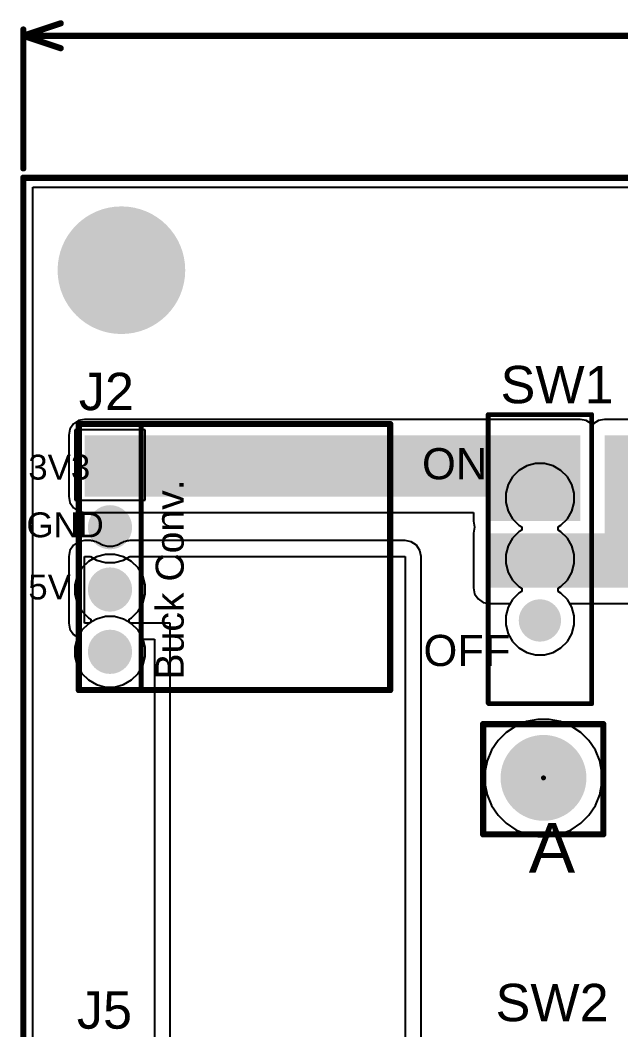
# Model space of a CAD drawing. Header units: millimetres. Extents: x 0 to 97, y 0 to 137.
# Drawn here: x -0.13 to 24.36, y 95.26 to 136.42 of the extents above; entities that cross this region are included whole.
import ezdxf

# ---------------------------------------------------------------- set-up
doc = ezdxf.new("R2010")
doc.units = ezdxf.units.MM
for name, color, linetype in [('BottomLayer', 5, 'Continuous'), ('BottomSolder', 6, 'Continuous'), ('Mechanical1', 6, 'Continuous'), ('Mechanical2', 216, 'Continuous'), ('MultiLayer', 9, 'Continuous'), ('PadHoleLayer', 156, 'Continuous'), ('TopLayer', 1, 'Continuous'), ('TopOverlay', 2, 'Continuous'), ('TopSolder', 216, 'Continuous')]:
    doc.layers.add(name, color=color, linetype=linetype)
doc.styles.add('Arial', font='', dxfattribs={"height": 0.2})
doc.styles.get('Arial').set_extended_font_data('Arial')

# ---------------------------------------------------------------- blocks, each defined once
blk = doc.blocks.new('HDR1X4_F______1')
at = {"layer": 'BottomLayer'}
blk.add_hatch(color=5, dxfattribs=at).paths.add_polyline_path([(-4.61, 0.8), (-3.01, 0.8), (-3.01, -0.8), (-4.61, -0.8)])
h = blk.add_hatch(color=5, dxfattribs=at)
edge = h.paths.add_edge_path()
edge.add_arc((-1.27, 0), 0.8, 0, 360)
h = blk.add_hatch(color=5, dxfattribs=at)
edge = h.paths.add_edge_path()
edge.add_arc((1.27, 0), 0.8, 0, 360)
h = blk.add_hatch(color=5, dxfattribs=at)
edge = h.paths.add_edge_path()
edge.add_arc((3.81, 0), 0.8, 0, 360)
at = {"layer": 'BottomSolder'}
blk.add_hatch(color=6, dxfattribs=at).paths.add_polyline_path([(-4.712, 0.902), (-2.908, 0.902), (-2.908, -0.902), (-4.712, -0.902)])
h = blk.add_hatch(color=6, dxfattribs=at)
edge = h.paths.add_edge_path()
edge.add_arc((-1.27, 0), 0.902, 0, 360)
h = blk.add_hatch(color=6, dxfattribs=at)
edge = h.paths.add_edge_path()
edge.add_arc((1.27, 0), 0.902, 0, 360)
h = blk.add_hatch(color=6, dxfattribs=at)
edge = h.paths.add_edge_path()
edge.add_arc((3.81, 0), 0.902, 0, 360)
at = {"layer": 'MultiLayer'}
blk.add_hatch(color=9, dxfattribs=at).paths.add_polyline_path([(-4.61, 0.8), (-3.01, 0.8), (-3.01, -0.8), (-4.61, -0.8)])
h = blk.add_hatch(color=9, dxfattribs=at)
edge = h.paths.add_edge_path()
edge.add_arc((-1.27, 0), 0.8, 0, 360)
h = blk.add_hatch(color=9, dxfattribs=at)
edge = h.paths.add_edge_path()
edge.add_arc((1.27, 0), 0.8, 0, 360)
h = blk.add_hatch(color=9, dxfattribs=at)
edge = h.paths.add_edge_path()
edge.add_arc((3.81, 0), 0.8, 0, 360)
at = {"layer": 'PadHoleLayer'}
h = blk.add_hatch(color=156, dxfattribs=at)
edge = h.paths.add_edge_path()
edge.add_arc((-3.81, 0), 0.475, 0, 360)
h = blk.add_hatch(color=156, dxfattribs=at)
edge = h.paths.add_edge_path()
edge.add_arc((-1.27, 0), 0.475, 0, 360)
h = blk.add_hatch(color=156, dxfattribs=at)
edge = h.paths.add_edge_path()
edge.add_arc((1.27, 0), 0.475, 0, 360)
h = blk.add_hatch(color=156, dxfattribs=at)
edge = h.paths.add_edge_path()
edge.add_arc((3.81, 0), 0.475, 0, 360)
at = {"layer": 'TopLayer'}
blk.add_hatch(color=1, dxfattribs=at).paths.add_polyline_path([(-4.61, 0.8), (-3.01, 0.8), (-3.01, -0.8), (-4.61, -0.8)])
h = blk.add_hatch(color=1, dxfattribs=at)
edge = h.paths.add_edge_path()
edge.add_arc((-1.27, 0), 0.8, 0, 360)
h = blk.add_hatch(color=1, dxfattribs=at)
edge = h.paths.add_edge_path()
edge.add_arc((1.27, 0), 0.8, 0, 360)
h = blk.add_hatch(color=1, dxfattribs=at)
edge = h.paths.add_edge_path()
edge.add_arc((3.81, 0), 0.8, 0, 360)
at = {"layer": 'TopSolder'}
blk.add_hatch(color=216, dxfattribs=at).paths.add_polyline_path([(-4.712, 0.902), (-2.908, 0.902), (-2.908, -0.902), (-4.712, -0.902)])
h = blk.add_hatch(color=216, dxfattribs=at)
edge = h.paths.add_edge_path()
edge.add_arc((-1.27, 0), 0.902, 0, 360)
h = blk.add_hatch(color=216, dxfattribs=at)
edge = h.paths.add_edge_path()
edge.add_arc((1.27, 0), 0.902, 0, 360)
h = blk.add_hatch(color=216, dxfattribs=at)
edge = h.paths.add_edge_path()
edge.add_arc((3.81, 0), 0.902, 0, 360)
at = {"layer": 'TopOverlay', "const_width": 0.2}
for points in [[(-5.486, -1.27), (-5.486, 1.27)], [(5.359, 1.27), (-5.486, 1.27)], [(5.359, -1.27), (5.359, 1.27)], [(5.359, -1.27), (-5.486, -1.27)]]:
    blk.add_lwpolyline(points, dxfattribs=at)
at = {"layer": 'TopOverlay', "const_width": 0.1}
for points in [[(-5.536, 1.27, 1), (-5.436, 1.27, 1)], [(-5.536, 1.27, 1), (-5.436, 1.27, 1)], [(5.309, 1.27, 1), (5.409, 1.27, 1)], [(5.309, 1.27, 1), (5.409, 1.27, 1)], [(-5.536, -1.27, 1), (-5.436, -1.27, 1)], [(-5.536, -1.27, 1), (-5.436, -1.27, 1)], [(5.309, -1.27, 1), (5.409, -1.27, 1)], [(5.309, -1.27, 1), (5.409, -1.27, 1)]]:
    blk.add_lwpolyline(points, format="xyb", close=True, dxfattribs=at)
blk = doc.blocks.new('EG1218_5')
at = {"layer": 'BottomLayer'}
h = blk.add_hatch(color=5, dxfattribs=at)
edge = h.paths.add_edge_path()
edge.add_arc((-2.5, 0), 0.762, 0, 360)
h = blk.add_hatch(color=5, dxfattribs=at)
edge = h.paths.add_edge_path()
edge.add_arc((0, 0), 0.762, 0, 360)
h = blk.add_hatch(color=5, dxfattribs=at)
edge = h.paths.add_edge_path()
edge.add_arc((2.5, 0), 0.762, 0, 360)
at = {"layer": 'BottomSolder'}
h = blk.add_hatch(color=6, dxfattribs=at)
edge = h.paths.add_edge_path()
edge.add_arc((-2.5, 0), 0.864, 0, 360)
h = blk.add_hatch(color=6, dxfattribs=at)
edge = h.paths.add_edge_path()
edge.add_arc((0, 0), 0.864, 0, 360)
h = blk.add_hatch(color=6, dxfattribs=at)
edge = h.paths.add_edge_path()
edge.add_arc((2.5, 0), 0.864, 0, 360)
at = {"layer": 'MultiLayer'}
h = blk.add_hatch(color=9, dxfattribs=at)
edge = h.paths.add_edge_path()
edge.add_arc((-2.5, 0), 0.762, 0, 360)
h = blk.add_hatch(color=9, dxfattribs=at)
edge = h.paths.add_edge_path()
edge.add_arc((0, 0), 0.762, 0, 360)
h = blk.add_hatch(color=9, dxfattribs=at)
edge = h.paths.add_edge_path()
edge.add_arc((2.5, 0), 0.762, 0, 360)
at = {"layer": 'PadHoleLayer'}
h = blk.add_hatch(color=156, dxfattribs=at)
edge = h.paths.add_edge_path()
edge.add_arc((-2.5, 0), 0.45, 0, 360)
h = blk.add_hatch(color=156, dxfattribs=at)
edge = h.paths.add_edge_path()
edge.add_arc((0, 0), 0.45, 0, 360)
h = blk.add_hatch(color=156, dxfattribs=at)
edge = h.paths.add_edge_path()
edge.add_arc((2.5, 0), 0.45, 0, 360)
at = {"layer": 'TopLayer'}
h = blk.add_hatch(color=1, dxfattribs=at)
edge = h.paths.add_edge_path()
edge.add_arc((-2.5, 0), 0.762, 0, 360)
h = blk.add_hatch(color=1, dxfattribs=at)
edge = h.paths.add_edge_path()
edge.add_arc((0, 0), 0.762, 0, 360)
h = blk.add_hatch(color=1, dxfattribs=at)
edge = h.paths.add_edge_path()
edge.add_arc((2.5, 0), 0.762, 0, 360)
at = {"layer": 'TopSolder'}
h = blk.add_hatch(color=216, dxfattribs=at)
edge = h.paths.add_edge_path()
edge.add_arc((-2.5, 0), 0.864, 0, 360)
h = blk.add_hatch(color=216, dxfattribs=at)
edge = h.paths.add_edge_path()
edge.add_arc((0, 0), 0.864, 0, 360)
h = blk.add_hatch(color=216, dxfattribs=at)
edge = h.paths.add_edge_path()
edge.add_arc((2.5, 0), 0.864, 0, 360)
at = {"layer": 'TopOverlay', "const_width": 0.2}
for points in [[(-5.893, -2.108), (-5.893, 2.108)], [(5.867, 2.108), (-5.893, 2.108)], [(5.893, -2.083), (5.893, 2.108)], [(5.867, -2.108), (-5.893, -2.108)], [(5.867, -2.108), (5.893, -2.083)]]:
    blk.add_lwpolyline(points, dxfattribs=at)
at = {"layer": 'TopOverlay', "const_width": 0.1}
for points in [[(-5.943, 2.108, 1), (-5.843, 2.108, 1)], [(-5.943, 2.108, 1), (-5.843, 2.108, 1)], [(5.817, 2.108, 1), (5.917, 2.108, 1)], [(5.843, 2.108, 1), (5.943, 2.108, 1)], [(-5.943, -2.108, 1), (-5.843, -2.108, 1)], [(-5.943, -2.108, 1), (-5.843, -2.108, 1)], [(5.817, -2.108, 1), (5.917, -2.108, 1)], [(5.817, -2.108, 1), (5.917, -2.108, 1)], [(5.843, -2.083, 1), (5.943, -2.083, 1)], [(5.843, -2.083, 1), (5.943, -2.083, 1)]]:
    blk.add_lwpolyline(points, format="xyb", close=True, dxfattribs=at)

msp = doc.modelspace()

# ---------------------------------------------------------------- hatches: boundary and pattern name
at = {"layer": 'BottomLayer'}
h = msp.add_hatch(color=5, dxfattribs=at)
edge = h.paths.add_edge_path()
edge.add_arc((4, 126.229), 2.5, 0, 360)
at = {"layer": 'BottomSolder'}
h = msp.add_hatch(color=6, dxfattribs=at)
edge = h.paths.add_edge_path()
edge.add_arc((4, 126.229), 2.602, 0, 360)
h = msp.add_hatch(color=6, dxfattribs=at)
edge = h.paths.add_edge_path()
edge.add_arc((21.209, 105.528), 0.102, 0, 360)
at = {"layer": 'MultiLayer'}
h = msp.add_hatch(color=9, dxfattribs=at)
edge = h.paths.add_edge_path()
edge.add_arc((4, 126.229), 2.5, 0, 360)
at = {"layer": 'PadHoleLayer'}
h = msp.add_hatch(color=156, dxfattribs=at)
edge = h.paths.add_edge_path()
edge.add_arc((4, 126.229), 1.5, 0, 360)
h = msp.add_hatch(color=156, dxfattribs=at)
edge = h.paths.add_edge_path()
edge.add_arc((21.209, 105.528), 1.75, 0, 360)
at = {"layer": 'TopLayer'}
h = msp.add_hatch(color=1, dxfattribs=at)
edge = h.paths.add_edge_path()
edge.add_arc((4, 126.229), 2.5, 0, 360)
for points in [[(2.5, 117), (22.5, 117), (22.5, 119.5), (2.5, 119.5)], [(19, 116), (22.708, 116), (22.708, 119.5), (19, 119.5)], [(23.698, 113.5), (71.898, 113.5), (71.898, 119.5), (23.698, 119.5)], [(19, 113.284), (71.898, 113.284), (71.898, 115.5), (19, 115.5)]]:
    msp.add_hatch(color=1, dxfattribs=at).paths.add_polyline_path(points)
at = {"layer": 'TopSolder'}
h = msp.add_hatch(color=216, dxfattribs=at)
edge = h.paths.add_edge_path()
edge.add_arc((4, 126.229), 2.602, 0, 360)
h = msp.add_hatch(color=216, dxfattribs=at)
edge = h.paths.add_edge_path()
edge.add_arc((21.209, 105.528), 0.102, 0, 360)

# ---------------------------------------------------------------- linework, layer by layer
at = {"layer": 'BottomLayer'}
for p, q in [((0.388, 0.388), (0.388, 129.612)), ((0.388, 129.612), (89.612, 129.612)), ((4.97, 119.723), (2.1, 119.723)), ((2.1, 119.723), (2.1, 116.853)), ((4.97, 116.853), (4.97, 119.723)), ((20.525, 118.249), (20.206, 118.065)), ((20.88, 118.344), (20.525, 118.249)), ((21.248, 118.344), (20.88, 118.344)), ((21.603, 118.249), (21.248, 118.344)), ((21.922, 118.065), (21.603, 118.249)), ((19.946, 117.805), (19.762, 117.486)), ((20.206, 118.065), (19.946, 117.805)), ((22.182, 117.805), (21.922, 118.065)), ((22.366, 117.486), (22.182, 117.805)), ((19.762, 117.486), (19.667, 117.131)), ((22.461, 117.131), (22.366, 117.486)), ((19.667, 117.131), (19.667, 116.763)), ((22.461, 116.763), (22.461, 117.131)), ((2.1, 116.853), (4.97, 116.853)), ((19.667, 116.763), (19.762, 116.408)), ((22.366, 116.408), (22.461, 116.763)), ((19.762, 116.408), (19.946, 116.089)), ((22.182, 116.089), (22.366, 116.408)), ((19.946, 116.089), (20.206, 115.829)), ((20.206, 115.829), (20.325, 115.76)), ((20.325, 115.76), (20.325, 115.633)), ((21.803, 115.76), (21.922, 115.829)), ((21.803, 115.633), (21.803, 115.76)), ((21.922, 115.829), (22.182, 116.089)), ((19.946, 115.305), (19.762, 114.986)), ((20.206, 115.565), (19.946, 115.305)), ((20.325, 115.633), (20.206, 115.565)), ((21.922, 115.565), (21.803, 115.633)), ((22.182, 115.305), (21.922, 115.565)), ((22.366, 114.986), (22.182, 115.305)), ((19.762, 114.986), (19.667, 114.631)), ((22.461, 114.631), (22.366, 114.986)), ((2.981, 114.545), (2.654, 114.356)), ((3.346, 114.643), (2.981, 114.545)), ((3.724, 114.643), (3.346, 114.643)), ((4.089, 114.545), (3.724, 114.643)), ((4.416, 114.356), (4.089, 114.545)), ((19.667, 114.631), (19.667, 114.263)), ((22.461, 114.263), (22.461, 114.631)), ((2.387, 114.089), (2.198, 113.762)), ((2.654, 114.356), (2.387, 114.089)), ((4.683, 114.089), (4.416, 114.356)), ((4.872, 113.762), (4.683, 114.089)), ((19.667, 114.263), (19.762, 113.908)), ((22.366, 113.908), (22.461, 114.263)), ((2.198, 113.762), (2.1, 113.397)), ((4.97, 113.397), (4.872, 113.762)), ((19.762, 113.908), (19.946, 113.589)), ((22.182, 113.589), (22.366, 113.908)), ((2.1, 113.397), (2.1, 113.019)), ((4.97, 113.019), (4.97, 113.397)), ((19.946, 113.589), (20.206, 113.329)), ((20.206, 113.329), (20.325, 113.26)), ((20.325, 113.26), (20.325, 113.133)), ((21.803, 113.26), (21.922, 113.329)), ((21.803, 113.133), (21.803, 113.26)), ((21.922, 113.329), (22.182, 113.589)), ((2.1, 113.019), (2.198, 112.654)), ((4.872, 112.654), (4.97, 113.019)), ((19.946, 112.805), (19.762, 112.486)), ((20.206, 113.065), (19.946, 112.805)), ((20.325, 113.133), (20.206, 113.065)), ((21.922, 113.065), (21.803, 113.133)), ((22.182, 112.805), (21.922, 113.065)), ((22.366, 112.486), (22.182, 112.805)), ((2.198, 112.654), (2.387, 112.327)), ((4.683, 112.327), (4.872, 112.654)), ((19.762, 112.486), (19.667, 112.131)), ((22.461, 112.131), (22.366, 112.486)), ((2.387, 112.327), (2.654, 112.06)), ((2.654, 112.06), (2.755, 112.001)), ((2.755, 112.001), (2.755, 111.874)), ((4.315, 112.001), (4.416, 112.06)), ((4.315, 111.874), (4.315, 112.001)), ((4.416, 112.06), (4.683, 112.327)), ((19.667, 112.131), (19.667, 111.763)), ((22.461, 111.763), (22.461, 112.131)), ((2.654, 111.816), (2.387, 111.549)), ((2.755, 111.874), (2.654, 111.816)), ((4.416, 111.816), (4.315, 111.874)), ((4.683, 111.549), (4.416, 111.816)), ((19.667, 111.763), (19.762, 111.408)), ((22.366, 111.408), (22.461, 111.763)), ((2.198, 111.222), (2.1, 110.857)), ((2.387, 111.549), (2.198, 111.222)), ((4.872, 111.222), (4.683, 111.549)), ((4.97, 110.857), (4.872, 111.222)), ((19.762, 111.408), (19.946, 111.089)), ((22.182, 111.089), (22.366, 111.408)), ((2.1, 110.857), (2.1, 110.479)), ((4.97, 110.479), (4.97, 110.857)), ((19.946, 111.089), (20.206, 110.829)), ((20.206, 110.829), (20.525, 110.645)), ((21.603, 110.645), (21.922, 110.829)), ((21.922, 110.829), (22.182, 111.089)), ((2.1, 110.479), (2.198, 110.114)), ((4.872, 110.114), (4.97, 110.479)), ((20.525, 110.645), (20.88, 110.55)), ((20.88, 110.55), (21.248, 110.55)), ((21.248, 110.55), (21.603, 110.645)), ((2.198, 110.114), (2.387, 109.787)), ((4.683, 109.787), (4.872, 110.114)), ((2.387, 109.787), (2.654, 109.52)), ((2.654, 109.52), (2.981, 109.331)), ((4.089, 109.331), (4.416, 109.52)), ((4.416, 109.52), (4.683, 109.787)), ((2.981, 109.331), (3.346, 109.233)), ((3.346, 109.233), (3.724, 109.233)), ((3.724, 109.233), (4.089, 109.331)), ((20.974, 107.913), (20.513, 107.821)), ((21.444, 107.913), (20.974, 107.913)), ((21.905, 107.821), (21.444, 107.913)), ((20.079, 107.642), (19.689, 107.381)), ((20.513, 107.821), (20.079, 107.642)), ((22.339, 107.642), (21.905, 107.821)), ((22.729, 107.381), (22.339, 107.642)), ((19.356, 107.048), (19.095, 106.658)), ((19.689, 107.381), (19.356, 107.048)), ((23.062, 107.048), (22.729, 107.381)), ((23.323, 106.658), (23.062, 107.048)), ((19.095, 106.658), (18.916, 106.224)), ((23.502, 106.224), (23.323, 106.658)), ((18.916, 106.224), (18.824, 105.763)), ((23.594, 105.763), (23.502, 106.224)), ((18.824, 105.763), (18.824, 105.293)), ((23.594, 105.293), (23.594, 105.763)), ((18.824, 105.293), (18.916, 104.832)), ((23.502, 104.832), (23.594, 105.293)), ((18.916, 104.832), (19.095, 104.398)), ((23.323, 104.398), (23.502, 104.832)), ((19.095, 104.398), (19.356, 104.008)), ((23.062, 104.008), (23.323, 104.398)), ((19.356, 104.008), (19.689, 103.675)), ((22.729, 103.675), (23.062, 104.008)), ((19.689, 103.675), (20.079, 103.414)), ((20.079, 103.414), (20.513, 103.235)), ((21.905, 103.235), (22.339, 103.414)), ((22.339, 103.414), (22.729, 103.675)), ((20.513, 103.235), (20.974, 103.143)), ((20.974, 103.143), (21.444, 103.143)), ((21.444, 103.143), (21.905, 103.235))]:
    msp.add_line(p, q, dxfattribs=at)
at = {"layer": 'Mechanical1', "const_width": 0.254}
for points in [[(0, 135.788), (1.524, 136.296)], [(0, 130.381), (0, 136.042)], [(0, 135.788), (1.524, 135.28)], [(0, 135.788), (34.589, 135.788)]]:
    msp.add_lwpolyline(points, dxfattribs=at)
at = {"layer": 'Mechanical1', "const_width": 0.127}
for points in [[(1.46, 136.296, 1), (1.587, 136.296, 1)], [(-0.064, 136.042, 1), (0.064, 136.042, 1)], [(-0.064, 135.788, 1), (0.064, 135.788, 1)], [(-0.064, 135.788, 1), (0.064, 135.788, 1)], [(-0.064, 135.788, 1), (0.064, 135.788, 1)], [(1.46, 135.28, 1), (1.587, 135.28, 1)], [(-0.064, 130.381, 1), (0.064, 130.381, 1)]]:
    msp.add_lwpolyline(points, format="xyb", close=True, dxfattribs=at)
at = {"layer": 'Mechanical2', "const_width": 0.254}
for points in [[(0, 130), (90, 130)], [(0, 0), (0, 130)]]:
    msp.add_lwpolyline(points, dxfattribs=at)
at = {"layer": 'Mechanical2', "const_width": 0.127}
msp.add_lwpolyline([(-0.064, 130, 1), (0.064, 130, 1)], format="xyb", close=True, dxfattribs=at)
msp.add_lwpolyline([(-0.064, 130, 1), (0.064, 130, 1)], format="xyb", close=True, dxfattribs=at)
at = {"layer": 'TopLayer'}
for p, q in [((0.388, 0.388), (0.388, 129.612)), ((0.388, 129.612), (89.612, 129.612)), ((2.042, 119.958), (1.902, 119.748)), ((2.252, 120.098), (2.042, 119.958)), ((2.5, 120.147), (2.252, 120.098)), ((22.708, 120.147), (2.5, 120.147)), ((22.955, 120.098), (22.708, 120.147)), ((23.165, 119.958), (22.955, 120.098)), ((23.203, 119.902), (23.165, 119.958)), ((23.24, 119.958), (23.203, 119.902)), ((23.45, 120.098), (23.24, 119.958)), ((23.698, 120.147), (23.45, 120.098)), ((68.751, 120.147), (23.698, 120.147)), ((1.902, 119.748), (1.853, 119.5)), ((1.853, 119.5), (1.853, 117)), ((1.853, 117), (1.902, 116.752)), ((1.902, 116.752), (2.042, 116.542)), ((2.042, 116.542), (2.252, 116.402)), ((2.252, 116.402), (2.5, 116.353)), ((2.5, 116.353), (18.353, 116.353)), ((18.353, 116.353), (18.353, 116)), ((18.353, 116), (18.402, 115.752)), ((18.402, 115.748), (18.353, 115.5)), ((18.402, 115.752), (18.403, 115.75)), ((18.403, 115.75), (18.402, 115.748)), ((18.353, 115.5), (18.353, 113.284)), ((2.042, 115.012), (1.902, 114.802)), ((2.252, 115.152), (2.042, 115.012)), ((2.5, 115.201), (2.252, 115.152)), ((2.733, 115.201), (2.5, 115.201)), ((2.774, 115.193), (2.733, 115.201)), ((2.817, 115.196), (2.774, 115.193)), ((2.897, 115.169), (2.817, 115.196)), ((2.98, 115.152), (2.897, 115.169)), ((3.016, 115.128), (2.98, 115.152)), ((3.056, 115.115), (3.016, 115.128)), ((3.231, 115.014), (3.056, 115.115)), ((3.431, 114.96), (3.231, 115.014)), ((3.638, 114.96), (3.431, 114.96)), ((3.839, 115.014), (3.638, 114.96)), ((4.013, 115.115), (3.839, 115.014)), ((4.054, 115.128), (4.013, 115.115)), ((4.089, 115.152), (4.054, 115.128)), ((4.172, 115.169), (4.089, 115.152)), ((4.253, 115.196), (4.172, 115.169)), ((4.295, 115.193), (4.253, 115.196)), ((4.337, 115.201), (4.295, 115.193)), ((15.57, 115.201), (4.337, 115.201)), ((15.818, 115.152), (15.57, 115.201)), ((16.028, 115.012), (15.818, 115.152)), ((16.168, 114.802), (16.028, 115.012)), ((1.902, 114.802), (1.853, 114.554)), ((1.853, 114.554), (1.853, 111.836)), ((2.5, 111.836), (2.5, 114.554)), ((2.5, 114.554), (2.733, 114.554)), ((2.733, 114.554), (2.981, 114.411)), ((4.089, 114.411), (4.337, 114.554)), ((4.337, 114.554), (15.57, 114.554)), ((15.57, 114.554), (15.57, 64)), ((16.218, 114.554), (16.168, 114.802)), ((16.218, 64.647), (16.218, 114.554)), ((2.981, 114.411), (3.346, 114.313)), ((3.346, 114.313), (3.724, 114.313)), ((3.724, 114.313), (4.089, 114.411)), ((18.353, 113.284), (18.402, 113.036)), ((18.402, 113.036), (18.542, 112.826)), ((18.542, 112.826), (18.752, 112.686)), ((18.752, 112.686), (19, 112.637)), ((19, 112.637), (19.849, 112.637)), ((19.762, 112.486), (19.667, 112.131)), ((19.849, 112.637), (19.762, 112.486)), ((22.366, 112.486), (22.279, 112.637)), ((22.279, 112.637), (71.898, 112.637)), ((22.461, 112.131), (22.366, 112.486)), ((2.981, 112.005), (2.689, 111.836)), ((3.346, 112.103), (2.981, 112.005)), ((3.724, 112.103), (3.346, 112.103)), ((4.089, 112.005), (3.724, 112.103)), ((4.381, 111.836), (4.089, 112.005)), ((19.667, 112.131), (19.667, 111.763)), ((22.461, 111.763), (22.461, 112.131)), ((1.853, 111.836), (1.902, 111.588)), ((1.902, 111.588), (2.042, 111.378)), ((2.689, 111.836), (2.5, 111.836)), ((5.994, 111.836), (4.381, 111.836)), ((5.994, 89.213), (5.994, 111.836)), ((19.667, 111.763), (19.762, 111.408)), ((22.366, 111.408), (22.461, 111.763)), ((2.042, 111.378), (2.22, 111.26)), ((2.198, 111.222), (2.1, 110.857)), ((2.22, 111.26), (2.198, 111.222)), ((4.97, 110.857), (4.881, 111.189)), ((4.881, 111.189), (5.347, 111.189)), ((5.347, 111.189), (5.347, 89.861)), ((19.762, 111.408), (19.946, 111.089)), ((22.182, 111.089), (22.366, 111.408)), ((2.1, 110.857), (2.1, 110.479)), ((4.97, 110.479), (4.97, 110.857)), ((19.946, 111.089), (20.206, 110.829)), ((20.206, 110.829), (20.525, 110.645)), ((21.603, 110.645), (21.922, 110.829)), ((21.922, 110.829), (22.182, 111.089)), ((2.1, 110.479), (2.198, 110.114)), ((4.872, 110.114), (4.97, 110.479)), ((20.525, 110.645), (20.88, 110.55)), ((20.88, 110.55), (21.248, 110.55)), ((21.248, 110.55), (21.603, 110.645)), ((2.198, 110.114), (2.387, 109.787)), ((4.683, 109.787), (4.872, 110.114)), ((2.387, 109.787), (2.654, 109.52)), ((2.654, 109.52), (2.981, 109.331)), ((4.089, 109.331), (4.416, 109.52)), ((4.416, 109.52), (4.683, 109.787)), ((2.981, 109.331), (3.346, 109.233)), ((3.346, 109.233), (3.724, 109.233)), ((3.724, 109.233), (4.089, 109.331)), ((20.974, 107.913), (20.513, 107.821)), ((21.444, 107.913), (20.974, 107.913)), ((21.905, 107.821), (21.444, 107.913)), ((20.079, 107.642), (19.689, 107.381)), ((20.513, 107.821), (20.079, 107.642)), ((22.339, 107.642), (21.905, 107.821)), ((22.729, 107.381), (22.339, 107.642)), ((19.356, 107.048), (19.095, 106.658)), ((19.689, 107.381), (19.356, 107.048)), ((23.062, 107.048), (22.729, 107.381)), ((23.323, 106.658), (23.062, 107.048)), ((19.095, 106.658), (18.916, 106.224)), ((23.502, 106.224), (23.323, 106.658)), ((18.916, 106.224), (18.824, 105.763)), ((23.594, 105.763), (23.502, 106.224)), ((18.824, 105.763), (18.824, 105.293)), ((23.594, 105.293), (23.594, 105.763)), ((18.824, 105.293), (18.916, 104.832)), ((23.502, 104.832), (23.594, 105.293)), ((18.916, 104.832), (19.095, 104.398)), ((23.323, 104.398), (23.502, 104.832)), ((19.095, 104.398), (19.356, 104.008)), ((23.062, 104.008), (23.323, 104.398)), ((19.356, 104.008), (19.689, 103.675)), ((22.729, 103.675), (23.062, 104.008)), ((19.689, 103.675), (20.079, 103.414)), ((20.079, 103.414), (20.513, 103.235)), ((21.905, 103.235), (22.339, 103.414)), ((22.339, 103.414), (22.729, 103.675)), ((20.513, 103.235), (20.974, 103.143)), ((20.974, 103.143), (21.444, 103.143)), ((21.444, 103.143), (21.905, 103.235))]:
    msp.add_line(p, q, dxfattribs=at)
at = {"layer": 'TopOverlay', "const_width": 0.254}
for points in [[(2.261, 119.956), (14.961, 119.956)], [(2.261, 109.11), (2.261, 119.956)], [(14.961, 109.11), (14.961, 119.956)], [(2.261, 109.11), (14.961, 109.11)], [(18.745, 107.721), (23.647, 107.721)], [(18.745, 103.226), (18.745, 107.721)], [(23.647, 103.226), (23.647, 107.721)], [(18.745, 103.226), (23.647, 103.226)]]:
    msp.add_lwpolyline(points, dxfattribs=at)
at = {"layer": 'TopOverlay', "const_width": 0.127}
for points in [[(2.197, 119.956, 1), (2.324, 119.956, 1)], [(2.197, 119.956, 1), (2.324, 119.956, 1)], [(14.897, 119.956, 1), (15.024, 119.956, 1)], [(14.897, 119.956, 1), (15.024, 119.956, 1)], [(2.197, 109.11, 1), (2.324, 109.11, 1)], [(2.197, 109.11, 1), (2.324, 109.11, 1)], [(14.897, 109.11, 1), (15.024, 109.11, 1)], [(14.897, 109.11, 1), (15.024, 109.11, 1)], [(18.682, 107.721, 1), (18.809, 107.721, 1)], [(18.682, 107.721, 1), (18.809, 107.721, 1)], [(23.584, 107.721, 1), (23.711, 107.721, 1)], [(23.584, 107.721, 1), (23.711, 107.721, 1)], [(18.682, 103.226, 1), (18.809, 103.226, 1)], [(18.682, 103.226, 1), (18.809, 103.226, 1)], [(23.584, 103.226, 1), (23.711, 103.226, 1)], [(23.584, 103.226, 1), (23.711, 103.226, 1)]]:
    msp.add_lwpolyline(points, format="xyb", close=True, dxfattribs=at)

# ---------------------------------------------------------------- block references
at = {"rotation": 270}
for name, p in [('EG1218_5', (21.064, 114.447)), ('HDR1X4_F______1', (3.535, 114.478))]:
    msp.add_blockref(name, p, dxfattribs=at)

# ---------------------------------------------------------------- texts
at = {"layer": 'TopOverlay', "style": 'Arial'}
for s, height, p in [('SW1', 1.524, (19.457, 120.803)), ('J2', 1.524, (2.265, 120.523)), ('A', 2.032, (20.608, 101.661)), ('J5', 1.524, (2.185, 95.301)), ('SW2', 1.524, (19.254, 95.606))]:
    msp.add_text(s, height=height, dxfattribs=at).set_placement(p)
for s, height, rotation, p in [('ON', 1.27, 360, (16.256, 117.704)), ('3V3', 1.016, 360, (0.203, 117.691)), ('Buck Conv.', 1.143, 90, (6.54, 109.537)), ('GND', 1.016, 360, (0.127, 115.338)), ('5V', 1.016, 360, (0.203, 112.804)), ('OFF', 1.27, 360, (16.315, 110.089))]:
    msp.add_text(s, height=height, rotation=rotation, dxfattribs=at).set_placement(p)

doc.saveas('drawing.dxf')
